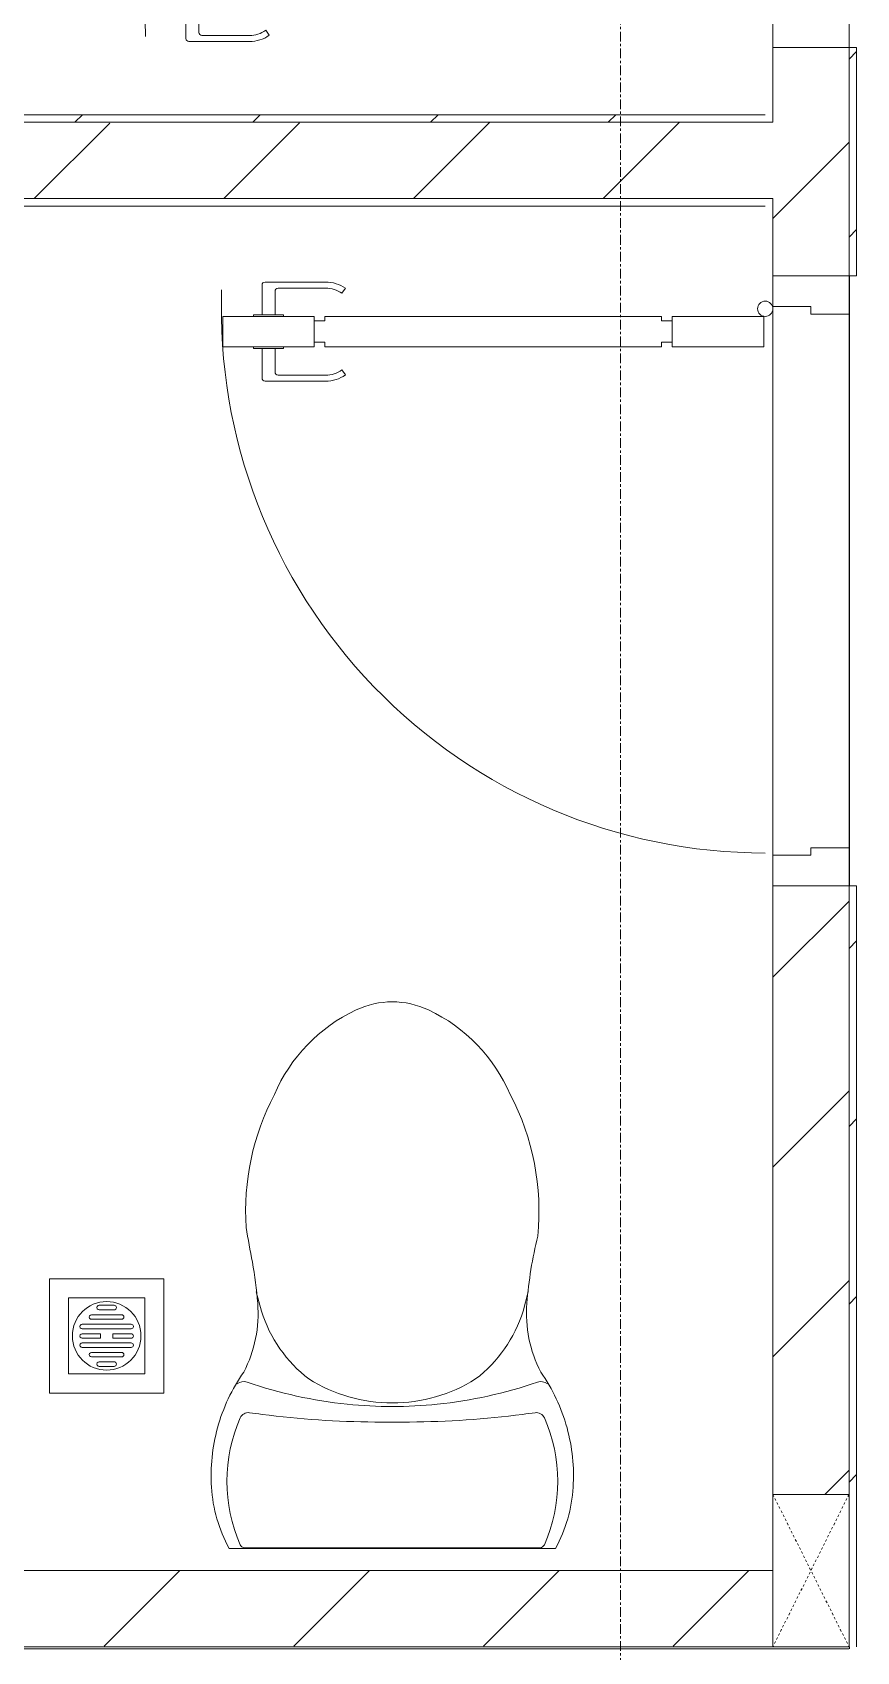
# Model space of a CAD drawing. Header units: millimetres. Extents: x 5357 to 201988, y -16345 to 109895.
# Drawn here: x 48080 to 49163, y 56631 to 58755 of the extents above; entities that cross this region are included whole.
import ezdxf

# ---------------------------------------------------------------- set-up
doc = ezdxf.new("R2010")
doc.units = ezdxf.units.MM
doc.linetypes.add('Dash', pattern=[6, 3, -3])
doc.linetypes.add('Grid Line', pattern=[22.225, 12.7, -3.175, 3.175, -3.175])
for name, color, linetype, lineweight in [('0-1', 7, 'Continuous', 5), ('A-DETL-GENF-1', 53, 'Continuous', 9), ('A-DOOR-1', 53, 'Continuous', 9), ('A-FLOR-1', 10, 'Continuous', 9), ('A-FLOR-2', 53, 'Continuous', 9), ('A-WALL-1', 9, 'Continuous', 18), ('A-WALL-2', 53, 'Continuous', 9), ('A-WALL-PATT-1', 10, 'Continuous', 9), ('A-WALL-PATT-2', 53, 'Continuous', 9), ('I-WALL-1', 9, 'Continuous', 18), ('M-EQPM-1', 53, 'Continuous', 9), ('P-SANR-FIXT-1', 53, 'Continuous', 9), ('S-COLS-2', 9, 'Continuous', 18), ('S-COLS-4', 53, 'Continuous', 9), ('S-COLS-HDLN-1', 53, 'Dash', 9), ('S-GRID-1', 1, 'Grid Line', 9)]:
    doc.layers.add(name, color=color, linetype=linetype, lineweight=lineweight)
pattern_1 = [(45, (0, 0), (-124.4507934888324, 124.4507934888324), [])]
pattern_2 = [(45, (0, 0), (-116.6726188957803, 116.6726188957803), [])]

# ---------------------------------------------------------------- blocks, each defined once
blk = doc.blocks.new('NCV_TKTC_KET CAU_rvt-1-TKCS_MB SÂN ĐƯỜNG NỘI BỘ')
at = {"layer": 'A-FLOR-1'}
for p, q in [((49152.99110939094, 57635.31038482298), (49152.99110939094, 58435.31038482299)), ((49152.99110939094, 58435.31038482299), (49152.99110939094, 57635.31038482298)), ((49152.99110939094, 58435.31038482299), (49152.99110939094, 57635.31038482298)), ((49152.99110939094, 57635.31038482298), (49152.99110939094, 58435.31038482299)), ((44662.5642870164, 56634.27225299404), (49152.304405548, 56634.27225299404)), ((49152.304405548, 56634.27225299404), (44662.5642870164, 56634.27225299404)), ((49152.304405548, 56634.27225299404), (44662.56428701641, 56634.27225299404)), ((44662.56428701641, 56634.27225299404), (49152.304405548, 56634.27225299404)), ((49152.99110939094, 56634.27225299404), (49152.99110939094, 56636.93603804534)), ((49152.99110939094, 56636.93603804534), (49152.99110939094, 56634.27225299404)), ((49152.99110939094, 56636.93603804534), (49152.99110939094, 56634.27225299404)), ((49152.99110939094, 56634.27225299404), (49152.99110939094, 56636.93603804534))]:
    blk.add_line(p, q, dxfattribs=at)
blk = doc.blocks.new('DOOR_CW_01 CANH MO-PANEL KINH - DIW_01-900x2200-CỬA GỖ VÂN LAMINATE-553393-TKCS_MB SÂN ĐƯỜNG NỘI BỘ')
at = {"layer": 'A-DETL-GENF-1'}
for p, q in [((-397.0000000000106, 872.0000000009799), (-357.0000000000055, 872.0000000009799)), ((-397.0000000000108, 752.0000000009821), (-397.0000000000106, 872.0000000009799)), ((-357.0000000000055, 872.0000000009799), (-357.0000000000057, 752.0000000009821)), ((-399.0000000000061, 831.7683564461063), (-397.000000000006, 831.7683564461063)), ((-399.0000000000062, 792.2316435558548), (-399.0000000000061, 831.7683564461063)), ((-397.0000000000063, 792.2316435558548), (-397.0000000000061, 831.7683564461063)), ((-357.0000000000101, 792.2316435558548), (-357.0000000000101, 831.7683564461063)), ((-355.0000000000101, 831.7683564461062), (-357.0000000000102, 831.7683564461062)), ((-355.0000000000101, 792.2316435558548), (-355.0000000000101, 831.7683564461063)), ((-442.0000000000062, 737.0000000009809), (-442.0000000000058, 816.4987005529382)), ((-399.0000000000061, 820.4987005529382), (-438.0000000000058, 820.4987005529382)), ((-355.0000000000101, 820.498700552938), (-316.0000000000103, 820.498700552938)), ((-312.0000000000102, 737.0000000009805), (-312.0000000000103, 816.498700552938)), ((-434.000000000006, 799.5012994490232), (-434.0000000000061, 737.0000000009807)), ((-399.0000000000061, 803.501299449023), (-430.0000000000059, 803.501299449023)), ((-397.0000000000063, 792.2316435558548), (-399.0000000000063, 792.2316435558548)), ((-357.0000000000101, 792.2316435558547), (-355.0000000000101, 792.2316435558547)), ((-355.00000000001, 803.501299449023), (-324.0000000000102, 803.501299449023)), ((-320.0000000000102, 799.5012994490229), (-320.0000000000103, 737.0000000009804)), ((-357.0000000000057, 752.0000000009821), (-397.0000000000108, 752.0000000009821)), ((-363.0000000000057, 752.0000000009821), (-391.0000000000107, 752.0000000009821)), ((-391.0000000000108, 752.0000000009821), (-391.0000000000108, 738.0000000009803)), ((-363.0000000000057, 738.0000000009803), (-363.0000000000057, 752.0000000009821)), ((-397.0000000000109, 738.0000000009803), (-391.0000000000109, 738.0000000009803)), ((-397.0000000000109, 738.0000000009803), (-397.0000000000117, 196.0000000009746)), ((-357.0000000000057, 738.0000000009803), (-363.0000000000057, 738.0000000009803)), ((-357.0000000000065, 196.0000000009746), (-357.0000000000057, 738.0000000009803)), ((-433.861841993011, 711.1890603651839), (-427.3086256386989, 715.7776718559921)), ((-320.1381580070055, 711.1890603651834), (-326.6913743613175, 715.7776718559918)), ((-397.0000000000117, 196.0000000009747), (-391.0000000000117, 196.0000000009747)), ((-391.0000000000117, 196.0000000009747), (-391.0000000000117, 182.0000000009745)), ((-357.0000000000065, 196.0000000009746), (-363.0000000000065, 196.0000000009746)), ((-363.0000000000066, 182.0000000009745), (-363.0000000000066, 196.0000000009746)), ((-357.0000000000059, 182.0000000009745), (-397.0000000000106, 182.0000000009746)), ((-397.0000000000106, 182.0000000009746), (-397.0000000000108, 62.00000000097551)), ((-391.0000000000118, 182.0000000009745), (-363.0000000000067, 182.0000000009745)), ((-357.000000000006, 62.00000000097543), (-357.0000000000058, 182.0000000009745)), ((-397.0000000000107, 62.00000000097549), (-357.000000000006, 62.00000000097543))]:
    blk.add_line(p, q, dxfattribs=at)
blk.add_circle((-407.0000000000076, 60.00000000097666), 10, dxfattribs=at)
for centre, radius, start, end in [((-407.0000000000076, 60.00000000097666), 814.0000000000008, 359.9999999999996, 92), ((-438.0000000000058, 816.4987005529381), 4, 90, 180), ((-316.0000000000104, 816.4987005529379), 4, 0, 90), ((-430.0000000000059, 799.5012994490232), 4, 90, 180), ((-324.0000000000103, 799.5012994490229), 4.000000000000137, 359.9999999999989, 89.99999999999919), ((-397.0000000000063, 737.0000000009805), 44.99999999999987, 179.9999999999996, 214.9999999999998), ((-397.0000000000063, 737.0000000009805), 36.99999999999993, 179.9999999999999, 214.9999999999997), ((-357.0000000000101, 737.0000000009805), 36.99999999999977, 324.9999999999998, 0), ((-357.0000000000101, 737.0000000009805), 44.99999999999989, 324.9999999999997, 1.447505775030511e-13)]:
    blk.add_arc(centre, radius, start, end, dxfattribs=at)
at = {"layer": 'A-DOOR-1'}
for p, q in [((-410.000000000009, 50.00000000097403), (-450.000000000008, 50.00000000097416)), ((-450.000000000008, 50.00000000097416), (-450.0000000000084, -49.99999999999855)), ((-410.0000000000092, 9.673556622402658e-10), (-410.000000000009, 50.00000000097403)), ((-407.0000000000086, 50.00000000098048), (-382.0000000000086, 50.00000000098048)), ((449.999999999992, 50.00000000097126), (409.9999999999911, 50.00000000097138)), ((409.9999999999911, 50.00000000097138), (409.999999999991, 9.648346122048678e-10)), ((449.9999999999916, -50.00000000000145), (449.999999999992, 50.00000000097126)), ((-400.0000000000085, 9.673280128128027e-10), (-410.0000000000092, 9.673556622402658e-10)), ((-400.0000000000086, -49.99999999904479), (-400.0000000000085, 9.673302825419227e-10)), ((409.999999999991, 9.648346122048678e-10), (399.9999999999902, 9.648684518026585e-10)), ((399.9999999999902, 9.648684518026585e-10), (399.9999999999901, -49.9999999990474)), ((-450.0000000000084, -49.99999999999855), (-400.0000000000086, -49.99999999904479)), ((399.9999999999901, -49.9999999990474), (449.9999999999916, -50.00000000000145))]:
    blk.add_line(p, q, dxfattribs=at)
blk = doc.blocks.new('DOOR_CW_01 CANH MO-PANEL KINH - DIG_02-800x2200-CỬA NHÔM KÍNH-401063-TKCS_MB SÂN ĐƯỜNG NỘI BỘ')
at = {"layer": 'A-DETL-GENF-1'}
for p, q in [((-347.0000000000102, -182.0000000009743), (-347.0000000000105, -62.00000000097534)), ((-347.0000000000105, -62.00000000097534), (-307.0000000000057, -62.00000000097528)), ((-307.0000000000057, -62.00000000097528), (-307.0000000000055, -182.0000000009742)), ((-307.0000000000055, -182.0000000009742), (-347.0000000000103, -182.0000000009743)), ((-341.0000000000114, -196.0000000009744), (-341.0000000000114, -182.0000000009743)), ((-341.0000000000114, -182.0000000009743), (-313.0000000000063, -182.0000000009742)), ((-313.0000000000063, -182.0000000009743), (-313.0000000000063, -196.0000000009744)), ((-347.0000000000114, -196.0000000009744), (-341.0000000000114, -196.0000000009744)), ((-347.0000000000107, -638.0000000009801), (-347.0000000000114, -196.0000000009743)), ((-307.0000000000063, -196.0000000009743), (-313.0000000000063, -196.0000000009743)), ((-307.0000000000063, -196.0000000009743), (-307.0000000000056, -638.0000000009801)), ((-383.861841993011, -611.1890603651834), (-377.3086256386989, -615.7776718559918)), ((-270.1381580070056, -611.1890603651833), (-276.6913743613176, -615.7776718559917)), ((-392.0000000000061, -637.0000000009805), (-392.0000000000057, -716.4987005529379)), ((-384.0000000000059, -699.5012994490228), (-384.000000000006, -637.0000000009803)), ((-270.0000000000102, -699.5012994490226), (-270.0000000000103, -637.00000000098)), ((-262.0000000000102, -637.0000000009803), (-262.0000000000103, -716.4987005529377)), ((-347.0000000000107, -638.0000000009801), (-341.0000000000107, -638.0000000009801)), ((-307.0000000000056, -652.000000000982), (-347.0000000000107, -652.000000000982)), ((-347.0000000000107, -652.000000000982), (-347.0000000000105, -772.0000000009798)), ((-341.0000000000107, -652.000000000982), (-341.0000000000107, -638.0000000009803)), ((-313.0000000000056, -652.000000000982), (-341.0000000000107, -652.000000000982)), ((-307.0000000000056, -638.0000000009801), (-313.0000000000056, -638.0000000009801)), ((-313.0000000000056, -638.0000000009801), (-313.0000000000056, -652.0000000009818)), ((-307.0000000000054, -772.0000000009796), (-307.0000000000056, -652.0000000009819)), ((-349.0000000000062, -692.2316435558546), (-349.0000000000061, -731.768356446106)), ((-347.0000000000062, -692.2316435558545), (-349.0000000000062, -692.2316435558545)), ((-347.0000000000062, -692.2316435558546), (-347.000000000006, -731.768356446106)), ((-307.0000000000101, -692.2316435558546), (-307.0000000000101, -731.768356446106)), ((-307.0000000000101, -692.2316435558545), (-305.0000000000101, -692.2316435558545)), ((-305.0000000000101, -692.2316435558546), (-305.0000000000101, -731.768356446106)), ((-349.0000000000061, -720.4987005529379), (-388.0000000000058, -720.4987005529379)), ((-349.0000000000061, -703.5012994490227), (-380.0000000000059, -703.5012994490227)), ((-305.00000000001, -703.5012994490227), (-274.0000000000102, -703.5012994490227)), ((-305.0000000000101, -720.4987005529376), (-266.0000000000103, -720.4987005529376)), ((-349.000000000006, -731.7683564461059), (-347.0000000000059, -731.7683564461059)), ((-305.0000000000101, -731.7683564461059), (-307.0000000000101, -731.7683564461059)), ((-347.0000000000105, -772.0000000009796), (-307.0000000000054, -772.0000000009796))]:
    blk.add_line(p, q, dxfattribs=at)
blk.add_circle((-357.0000000000076, -60.00000000097616), 10, dxfattribs=at)
for centre, radius, start, end in [((-357.0000000000076, -60.00000000097616), 713.9999999999995, 267.9999999999996, 4.452776554048924e-14), ((-347.0000000000063, -637.0000000009803), 44.99999999999993, 145.0000000000003, 180.0000000000003), ((-347.0000000000063, -637.0000000009803), 36.99999999999972, 145.0000000000002, 180.0000000000001), ((-307.0000000000101, -637.0000000009803), 36.99999999999977, 0, 34.9999999999999), ((-307.0000000000101, -637.0000000009803), 44.99999999999989, 359.9999999999995, 34.99999999999989), ((-380.0000000000059, -699.5012994490231), 4, 180, 269.9999999999996), ((-274.0000000000103, -699.5012994490226), 4, 269.9999999999996, 0), ((-388.0000000000057, -716.498700552938), 3.999999999999943, 180, 269.9999999999996), ((-266.0000000000103, -716.4987005529377), 4, 269.9999999999996, 0)]:
    blk.add_arc(centre, radius, start, end, dxfattribs=at)
at = {"layer": 'A-DOOR-1'}
for p, q in [((-400.000000000008, -50.000000000974), (-400.0000000000083, 49.99999999999871)), ((-400.0000000000083, 49.99999999999871), (-350.000000000008, 49.99999999904497)), ((-350.000000000008, 49.99999999904497), (-350.0000000000079, -9.671949241507605e-10)), ((349.9999999999898, -9.650376497916114e-10), (349.9999999999897, 49.99999999904722)), ((349.9999999999897, 49.99999999904722), (399.9999999999914, 50.00000000000129)), ((399.9999999999914, 50.00000000000129), (399.9999999999917, -50.00000000097142)), ((-360.0000000000089, -9.672203038491034e-10), (-360.0000000000086, -50.00000000097387)), ((-350.0000000000079, -9.671925741786918e-10), (-360.0000000000089, -9.672203038491034e-10)), ((359.9999999999908, -9.650038101938207e-10), (349.9999999999898, -9.650376497916114e-10)), ((359.9999999999909, -50.00000000097155), (359.9999999999908, -9.650038101938207e-10)), ((-360.0000000000086, -50.00000000097387), (-400.000000000008, -50.000000000974)), ((-357.0000000000089, -50.00000000098048), (-332.0000000000089, -50.00000000098048)), ((399.9999999999917, -50.00000000097142), (359.9999999999909, -50.00000000097155))]:
    blk.add_line(p, q, dxfattribs=at)
blk = doc.blocks.new('TOILET - TOILET-348229-TKCS_MB SÂN ĐƯỜNG NỘI BỘ')
at = {"layer": 'P-SANR-FIXT-1'}
for p, q in [((214.1995318668313, -19.05000000000122), (-214.1995318667546, -19.04999999999851)), ((193.97078499803, -19.91553583143607), (-193.9707849979227, -19.91553583143236)), ((-171.7035516261501, -330.2570353388664), (-178.5826640776578, -355.4610644590122)), ((171.7035516262215, -330.2570353388655), (178.5826640777298, -355.4610644590144))]:
    blk.add_line(p, q, dxfattribs=at)
for centre, radius, start, end in [((-46.13760999738189, -111.133930885133), 191.6357479952151, 151.2809300415396, 176.4513422227688), ((-193.7090153667803, -26.38577465451942), 6.475531929314479, 92.31678001281682, 156.2861880749644), ((193.7090153668564, -26.38577465452188), 6.47553192931448, 23.71381192502309, 87.68321998690784), ((46.13760999745864, -111.1339308851331), 191.6357479952132, 3.548657777229072, 28.71906995845935), ((-9.838022255078874, -107.1523688825703), 207.3032811351502, 156.2861880749646, 203.7138119250351), ((9.838022255153959, -107.1523688825704), 207.3032811351502, 336.2861880749622, 23.71381192503435), ((1.853693360708327, -114.1101153993178), 239.7192469555727, 176.451342222769, 195.2960603541507), ((-1.853693360632019, -114.1101153993178), 239.7192469555715, 344.7039396458467, 3.548657777229256), ((-4.003353977857214, -115.7119893735312), 233.6470971093106, 195.2960603541508, 215.2146594502504), ((-189.0800195427674, -185.5076524089137), 11.68855928237306, 205.4104838228699, 277.5788024475714), ((-14.30394237479296, -1400.385881402284), 1215.583629418794, 90.3973723660729, 97.40697298192794), ((4.388159971324968e-11, -3462.789958907384), 3278.037309305237, 89.60262763392805, 90.3973723660729), ((14.30394237485165, -1400.385881402284), 1215.583629418795, 82.59302701807263, 89.60262763392828), ((189.0800195428416, -185.5076524089161), 11.68855928237307, 262.4211975523414, 334.5895161771278), ((4.003353977931188, -115.7119893735311), 233.6470971093119, 324.7853405497476, 344.7039396458467), ((0.5529167513281621, -792.1312904916649), 586.9119850767163, 95.83215379759358, 108.9926663103517), ((178.9093763268637, -2951.264857805509), 2778.442103370485, 97.23514351628582, 97.57880244757047), ((3.571972249606972e-11, -415.9841640074298), 206.1039568836559, 90.00000000000017, 122.0731667070444), ((3.282794167370461e-11, -786.7181433958776), 581.470672880702, 84.16784620241312, 95.83215379759358), ((3.544900571374513e-11, -415.9841640074298), 206.1039568836562, 57.92683329295567, 89.99999999999942), ((-0.5529167512617627, -792.1312904916649), 586.9119850767158, 71.00733368964713, 84.16784620241312), ((-178.9093763268247, -2951.264857805507), 2778.442103370487, 82.42119755242916, 82.76485648371191), ((-194.9505441312366, -224.1118388292315), 13.81066364226807, 230.6723682122974, 288.9926663103689), ((-343.4828822549819, -327.3986474169055), 167.3360765967514, 355.4558907417207, 27.37996643146821), ((-0.3874102947869895, -383.9560718636442), 179.5349737637684, 127.4035971626914, 162.5964028373153), ((0.3874102948585643, -383.9560718636442), 179.5349737637686, 17.40359716268476, 52.59640283730875), ((343.4828822550533, -327.3986474169097), 167.3360765967504, 152.6200335685317, 184.5441092582795), ((194.9505441313103, -224.111838829234), 13.81066364226808, 251.0073336896472, 309.3276317877064), ((-719.24604541987, -297.5343536763932), 544.2841245188786, 346.0536205488104, 355.4558907417197), ((719.2460454198704, -297.5343536764119), 544.284124518806, 184.544109258279, 190.2879440585227), ((-1948.348746160097, -805.1146347579743), 2171.196004482318, 9.680981042718196, 10.89490707434008), ((137.1458721769089, -461.1864712179135), 329.7550814439056, 174.348719896015, 207.6877737289363), ((-137.1458721768386, -461.1864712179119), 329.7550814439059, 332.3122262710613, 3.683462135593233), ((45.14871311199176, -528.5992639728623), 217.6295211508281, 203.2216389143075, 244.771831349566), ((-45.14871311192206, -528.5992639728618), 217.6295211508283, 295.2281686504313, 336.778361085689), ((3.411031457289937e-11, -624.4228520098749), 111.7023465450977, 244.7718313495653, 295.2281686504309)]:
    blk.add_arc(centre, radius, start, end, dxfattribs=at)
blk = doc.blocks.new('THU NUOC - THU NUOC-V104-TKCS_MB SÂN ĐƯỜNG NỘI BỘ')
at = {"layer": 'M-EQPM-1'}
for p, q in [((-66.26686426149621, 70.57759500340016), (-66.2668642614962, -79.42240499659985)), ((83.73313573850379, 70.57759500340018), (-66.26686426149621, 70.57759500340018)), ((83.7331357385038, -79.42240499659985), (83.73313573850379, 70.57759500340018)), ((58.73313573849118, 45.57759500340042), (-41.26686426150863, 45.57759500340042)), ((-41.26686426150864, 45.57759500340042), (-41.26686426150863, -54.42240499659989)), ((58.73313573849118, -54.42240499659989), (58.73313573849118, 45.57759500340042)), ((-11.0263537124436, 23.2567378039812), (28.49262518942623, 23.25673780398123)), ((-1.076682540792887, 35.63507364413298), (18.54295401777546, 35.63507364413299)), ((18.54295401777542, 29.63507364413298), (-1.076682540792921, 29.63507364413313)), ((-23.34306327274206, 10.80397593692725), (40.86986895846923, 10.80397593692725)), ((40.86986895846923, 4.803975936927253), (-23.34306327274207, 4.803975936927252)), ((28.49262518942617, 17.25673780398092), (-11.02635371244366, 17.25673780398123)), ((-23.34306327276718, -1.196024063072746), (0.7331357384912665, -1.196024063072746)), ((0.7331357384912749, -7.196024063072747), (-23.3430632727672, -7.196024063072747)), ((-23.34306327274207, -13.64878593012677), (40.86986895846923, -13.64878593012677)), ((40.86986895846923, -19.64878593012677), (-23.34306327274206, -19.64878593012677)), ((0.7331357384912665, -1.196024063072746), (0.7331357384912749, -7.196024063072747)), ((16.73313573849129, -1.196024063072746), (40.86986895844411, -1.196024063072746)), ((16.73313573849128, -7.196024063072747), (16.73313573849129, -1.196024063072746)), ((40.86986895844411, -7.196024063072747), (16.73313573849127, -7.196024063072747)), ((-11.02635371244367, -26.10154779718074), (28.49262518942617, -26.10154779718043)), ((28.49262518942623, -32.10154779718074), (-11.0263537124436, -32.10154779718071)), ((-1.076682540792921, -38.47988363733264), (18.54295401777542, -38.47988363733249)), ((-41.26686426150863, -54.42240499659989), (58.73313573849118, -54.42240499659989)), ((18.54295401777546, -44.47988363733251), (-1.076682540792887, -44.4798836373325)), ((-66.2668642614962, -79.42240499659985), (83.7331357385038, -79.42240499659985))]:
    blk.add_line(p, q, dxfattribs=at)
for centre, radius, start, end in [((8.733135738478751, -4.422404996599722), 44.99999999999996, 5.088887490341627e-14, 179.9999999999995), ((8.733135738478751, -4.422404996599722), 45.00000000000004, 2.544443745170813e-13, 179.9999999999998), ((-11.02635371244363, 20.25673780398123), 3, 90.00000000000026, 269.9999999999988), ((-1.076682540792885, 32.63507364413298), 3.000000000000005, 90.00000000000021, 269.9999999999989), ((18.54295401777544, 32.63507364413298), 3.000000000000002, 269.9999999999989, 89.9999999999993), ((28.49262518942619, 20.25673780398123), 3.000000000000004, 269.9999999999989, 89.99999999999925), ((-23.34306327274206, 7.803975936927253), 3, 90.00000000000044, 269.9999999999994), ((40.86986895846923, 7.803975936927253), 3.000000000000008, 269.9999999999997, 90.00000000000006), ((8.733135738478751, -4.422404996599722), 44.99999999999996, 180.0000000000002, 359.9999999999994), ((8.733135738478751, -4.422404996599722), 45.00000000000004, 179.9999999999997, 359.9999999999992), ((-23.34306327276718, -4.196024063072747), 3.000000000000003, 90.00000000000044, 269.9999999999993), ((-23.34306327274206, -16.64878593012677), 2.999999999999996, 90.0000000000004, 269.9999999999994), ((40.86986895844411, -4.196024063072747), 3.000000000000008, 269.9999999999997, 90.00000000000006), ((40.86986895846923, -16.64878593012677), 3.00000000000001, 269.9999999999995, 89.99999999999972), ((-11.02635371244363, -29.10154779718074), 3.000000000000001, 90.00000000000092, 269.9999999999997), ((-1.076682540792885, -41.47988363733249), 3.000000000000008, 90.00000000000097, 269.9999999999996), ((18.54295401777544, -41.47988363733249), 3.000000000000004, 270.0000000000001, 90.0000000000005), ((28.49262518942619, -29.10154779718074), 3.000000000000002, 270.0000000000001, 90.0000000000005)]:
    blk.add_arc(centre, radius, start, end, dxfattribs=at)
blk = doc.blocks.new('G1_SOF - BO TRU - 100x200-V107-TKCS_MB SÂN ĐƯỜNG NỘI BỘ')
at = {"layer": 'S-COLS-2'}
for p, q in [((-50.00000000000015, 99.99999999999994), (49.99999999999984, 99.99999999999994)), ((-50.00000000000015, -100), (-50.00000000000015, 99.99999999999994)), ((49.99999999999984, 99.99999999999994), (49.99999999999984, -100)), ((49.99999999999984, -100), (-50.00000000000015, -100))]:
    blk.add_line(p, q, dxfattribs=at)
at = {"layer": 'S-COLS-HDLN-1'}
for p, q in [((49.99999999999986, -99.99999999999996), (-49.99999999999925, 100.0000000000009)), ((-50.00000000000006, -99.99999999999889), (50.00000000000053, 100.0000000000001))]:
    blk.add_line(p, q, dxfattribs=at)
blk = doc.blocks.new('NCV_TKTC_TANG 1_rvt-1-TKCS_MB SÂN ĐƯỜNG NỘI BỘ')
at = {"layer": 'A-WALL-PATT-1'}
h = blk.add_hatch(dxfattribs=at)
h.set_pattern_fill('FP_1', color=256, style=0, pattern_type=2)
h.set_pattern_definition(pattern_1)
h.paths.add_polyline_path([(49141.43306979518, 56836.93603804541), (49152.56428701645, 56836.93603804541), (49152.56428701645, 57635.31038482304), (49052.56428701647, 57635.31038482304), (49052.56428701647, 56836.93603804541)])
h.paths.add_polyline_path([(49152.56428701645, 58435.31038482304), (49152.56428701645, 58734.9103848224), (49052.56428701645, 58734.9103848224), (49052.56428701647, 58435.31038482304), (49102.56428701546, 58435.31038482304)])
h.paths.add_polyline_path([(49102.56428701544, 59634.91038482305), (49152.56428701645, 59634.91038482305), (49152.56428701645, 59936.93603804432), (49052.56428701645, 59936.93603804432), (49052.56428701645, 59634.91038482329)])
h.paths.add_polyline_path([(49152.56428701644, 60136.93603804531), (49150.60243946713, 61636.93603804541), (49052.56428701645, 61635.31038482558), (49052.56428701645, 60136.93603804531), (49146.86808448481, 60136.93603804531)])
h = blk.add_hatch(dxfattribs=at)
h.set_pattern_fill('FP_1', color=256, style=0, pattern_type=2)
h.set_pattern_definition(pattern_1)
h.paths.add_polyline_path([(47722.45734635179, 58536.9360380454), (49052.56428701647, 58536.9360380454), (49052.56428701645, 58636.93603804542), (47102.56428701645, 58634.88356244702), (47102.56428701646, 58536.93603804544), (47419.84920168253, 58536.93603804544)])
h = blk.add_hatch(dxfattribs=at)
h.set_pattern_fill('FP_3', color=256, style=0, pattern_type=2)
h.set_pattern_definition([(0, (0, 0), (894.08, 223.52), [73.762, -596.798, 73.762, -596.798, -3576.32]), (0, (0, 0), (894.08, 223.52), [-1341.12, 73.762, -1267.358, 73.762, -596.798, -1564.64]), (0, (0, 0), (894.08, 223.52), [-3352.8, 73.762, -373.278, 73.762, -1043.838]), (120, (335.28, 111.76), (-640.6139982538975, 662.535993015591), [73.76199999999999, -596.7979999999999, 73.76199999999999, -4173.117999999999]), (120, (335.28, 111.76), (-640.6139982538975, 662.535993015591), [-744.3219999999999, -596.7979999999999, 73.76199999999999, -1267.358, -2235.199999999999]), (120, (335.28, 111.76), (-640.6139982538975, 662.535993015591), [-2682.239999999999, 73.76199999999999, -596.7979999999999, 73.76199999999999, -1490.878]), (120, (335.28, 111.76), (-640.6139982538975, 662.535993015591), [-3426.561999999999, -373.278, 73.76199999999999, -1043.838]), (240, (447.04, 558.8), (-253.4660017461021, -886.055993015591), [73.762, -596.798, 73.762, -4173.117999999999]), (240, (447.04, 558.8), (-253.4660017461021, -886.055993015591), [-744.322, -596.798, 73.762, -1267.358, -2235.2]), (240, (447.04, 558.8), (-253.4660017461021, -886.055993015591), [-2682.24, 73.762, -596.798, 73.762, -1490.878]), (240, (447.04, 558.8), (-253.4660017461021, -886.055993015591), [-3426.562, -373.278, 73.762, -1043.838])])
h.paths.add_polyline_path([(49042.5642870164, 58526.93603804539), (49052.56428701647, 58526.93603804539), (49052.56428701647, 58536.9360380454), (47102.99110939098, 58534.88356244841), (47102.99110939098, 58526.93603804539), (49034.92551207876, 58526.93603804539)])
h = blk.add_hatch(dxfattribs=at)
h.set_pattern_fill('FP_1', color=256, style=0, pattern_type=2)
h.set_pattern_definition(pattern_1)
h.paths.add_polyline_path([(46752.56428701645, 56636.93603804539), (49052.56428701647, 56637.93503641273), (49052.56428701647, 56736.93603804538), (46752.56428701757, 56736.93603804542), (46752.56428701645, 56637.93503641273)])
h.paths.add_polyline_path([(46054.54173566667, 56636.93603804539), (46652.56428701645, 56637.93503641273), (46652.56428701645, 56736.93603804542), (44652.56428701646, 56736.93603804542), (44652.56428701646, 56636.93603804542), (45752.56428701652, 56636.93603804539)])
at = {"layer": 'A-WALL-PATT-2'}
h = blk.add_hatch(dxfattribs=at)
h.set_pattern_fill('FP_2', color=256, style=0, pattern_type=2)
h.set_pattern_definition(pattern_2)
h.paths.add_polyline_path([(49152.99110939098, 56636.93603804536), (49162.56428701647, 56637.93503641273), (49162.56428701647, 57635.31038482304), (49152.56428701645, 57634.91038482292), (49152.56428701646, 56636.93603804536)])
h.paths.add_polyline_path([(49152.99110939098, 58435.31038482304), (49162.56428701647, 58435.31038482304), (49162.56428701647, 58734.91038482306), (49152.56428701645, 58734.9103848224), (49152.56428701645, 58435.31038482304)])
h.paths.add_polyline_path([(49152.99110938984, 59634.91038482305), (49162.56428701647, 59634.91038482307), (49162.56428701607, 59936.93603804432), (49152.56428701645, 59936.93603804432), (49152.56428701645, 59634.91038482305)])
h = blk.add_hatch(dxfattribs=at)
h.set_pattern_fill('FP_2', color=256, style=0, pattern_type=2)
h.set_pattern_definition(pattern_2)
h.paths.add_polyline_path([(44752.56428701635, 58636.93603804542), (44752.56428701635, 58646.93603804542), (44652.56428701648, 58646.93603804542), (44652.56428701648, 58636.93603804542), (44662.56428701647, 58636.93603804542)])
h.paths.add_polyline_path([(46756.35020488073, 58636.93603804542), (49052.56428701645, 58636.93603804542), (49052.56428701645, 58646.93603804544), (45552.56428701669, 58646.93603804544), (45552.56428701669, 58636.93603804542), (46752.91977841373, 58636.93603804542)])
at = {"layer": 'A-FLOR-1'}
for p, q in [((49052.56428701641, 58395.310384823), (49052.56428701641, 58434.91038482286)), ((49052.56428701641, 57675.31038482299), (49052.56428701641, 58395.310384823)), ((49152.5642870164, 57685.31038482299), (49152.5642870164, 58385.310384823)), ((49152.56428701736, 58385.310384823), (49152.56428701737, 57685.31038482299)), ((49052.56428701641, 57635.31038482299), (49052.56428701641, 57675.31038482299)), ((46752.5642870164, 56636.93603804532), (49052.56428701641, 56636.93603804534)), ((49052.56428701641, 56636.93603804534), (49152.56428701641, 56636.93603804534))]:
    blk.add_line(p, q, dxfattribs=at)
at = {"layer": 'A-FLOR-2'}
for p, q in [((49052.56428701641, 58395.310384823), (49052.56428701641, 57675.31038482299)), ((49152.5642870164, 58385.310384823), (49152.5642870164, 57685.31038482299)), ((49152.56428701737, 57685.31038482299), (49152.56428701736, 58385.310384823))]:
    blk.add_line(p, q, dxfattribs=at)
at = {"layer": 'A-WALL-1'}
for p, q in [((49052.56428701637, 58636.93603804534), (47102.5642870164, 58636.93603804535)), ((49052.56428701637, 58646.93603804538), (49052.56428701637, 58636.93603804534)), ((47102.5642870164, 58536.93603804535), (49052.56428701637, 58536.93603804534)), ((49052.56428701637, 58536.93603804534), (49052.56428701637, 58526.93603804534)), ((49052.56428701641, 56736.93603804544), (46752.5642870164, 56736.93603804539)), ((46752.5642870164, 56636.93603804539), (49052.56428701641, 56636.93603804544))]:
    blk.add_line(p, q, dxfattribs=at)
at = {"layer": 'A-WALL-2'}
for p, q in [((49052.56428701637, 58734.91038482299), (49052.56428701637, 58646.93603804538)), ((49152.56428701636, 58435.31038482299), (49152.56428701636, 58734.910384823)), ((49152.56428701641, 58734.910384823), (49152.56428701642, 58435.31038482299)), ((49052.56428701637, 58526.93603804534), (49052.56428701637, 58435.31038482298)), ((49152.56428701636, 58385.310384823), (49152.56428701638, 57685.31038482299)), ((49052.56428701639, 57635.31038482298), (49052.56428701641, 56836.93603804534)), ((49152.5642870164, 56836.93603804535), (49152.56428701638, 57635.31038482299)), ((49152.56428701642, 57635.31038482299), (49152.56428701642, 56836.93603804535))]:
    blk.add_line(p, q, dxfattribs=at)
at = {"layer": 'I-WALL-1'}
for p, q in [((49162.56428701642, 58734.910384823), (49152.56428701641, 58734.910384823)), ((49162.56428701642, 58435.31038482299), (49162.56428701642, 58734.910384823)), ((49042.56428701641, 58646.93603804538), (45552.56428701664, 58646.93603804536)), ((46652.56428701641, 58636.93603804537), (49052.56428701641, 58636.93603804538)), ((49052.56428701641, 58636.93603804538), (49052.56428701641, 58646.93603804538)), ((49052.56428701639, 58536.93603804534), (47102.5642870164, 58536.93603804534)), ((47112.56428701639, 58526.93603804533), (49042.56428701639, 58526.93603804534)), ((49052.56428701639, 58526.93603804534), (49052.56428701639, 58536.93603804534)), ((49152.56428701642, 58435.31038482299), (49162.56428701642, 58435.31038482299)), ((49162.56428701642, 57635.31038482299), (49152.56428701642, 57635.31038482299)), ((49162.56428701642, 56636.93603804534), (49162.56428701642, 57635.31038482299))]:
    blk.add_line(p, q, dxfattribs=at)
at = {"layer": 'A-DOOR-1'}
for name, p, rotation in [('DOOR_CW_01 CANH MO-PANEL KINH - DIW_01-900x2200-CỬA GỖ VÂN LAMINATE-553393-TKCS_MB SÂN ĐƯỜNG NỘI BỘ', (49102.56428701636, 59184.91038482301), 90.00000000000092), ('DOOR_CW_01 CANH MO-PANEL KINH - DIG_02-800x2200-CỬA NHÔM KÍNH-401063-TKCS_MB SÂN ĐƯỜNG NỘI BỘ', (49102.56428701638, 58035.31038482299), 270.0000000000009)]:
    blk.add_blockref(name, p, dxfattribs=dict(at, rotation=rotation))
at = {"layer": 'M-EQPM-1', "rotation": 180}
blk.add_blockref('THU NUOC - THU NUOC-V104-TKCS_MB SÂN ĐƯỜNG NỘI BỘ', (48186.7242451163, 57040.44926342585), dxfattribs=at)
at = {"layer": 'P-SANR-FIXT-1', "rotation": 180}
blk.add_blockref('TOILET - TOILET-348229-TKCS_MB SÂN ĐƯỜNG NỘI BỘ', (48552.99110939123, 56746.93603804534), dxfattribs=at)
at = {"layer": 'S-COLS-4', "rotation": 180}
blk.add_blockref('G1_SOF - BO TRU - 100x200-V107-TKCS_MB SÂN ĐƯỜNG NỘI BỘ', (49102.56428701639, 56736.93603804534), dxfattribs=at)

msp = doc.modelspace()

# ---------------------------------------------------------------- linework, layer by layer
at = {"layer": 'S-GRID-1'}
msp.add_line((48852.56428846069, 20960.60739034455), (48852.56428846078, 80482.73377850563), dxfattribs=at)

# ---------------------------------------------------------------- block references
at = {"layer": '0-1'}
for name in ['NCV_TKTC_KET CAU_rvt-1-TKCS_MB SÂN ĐƯỜNG NỘI BỘ', 'NCV_TKTC_TANG 1_rvt-1-TKCS_MB SÂN ĐƯỜNG NỘI BỘ']:
    msp.add_blockref(name, (0, 0), dxfattribs=at)

doc.saveas('drawing.dxf')
